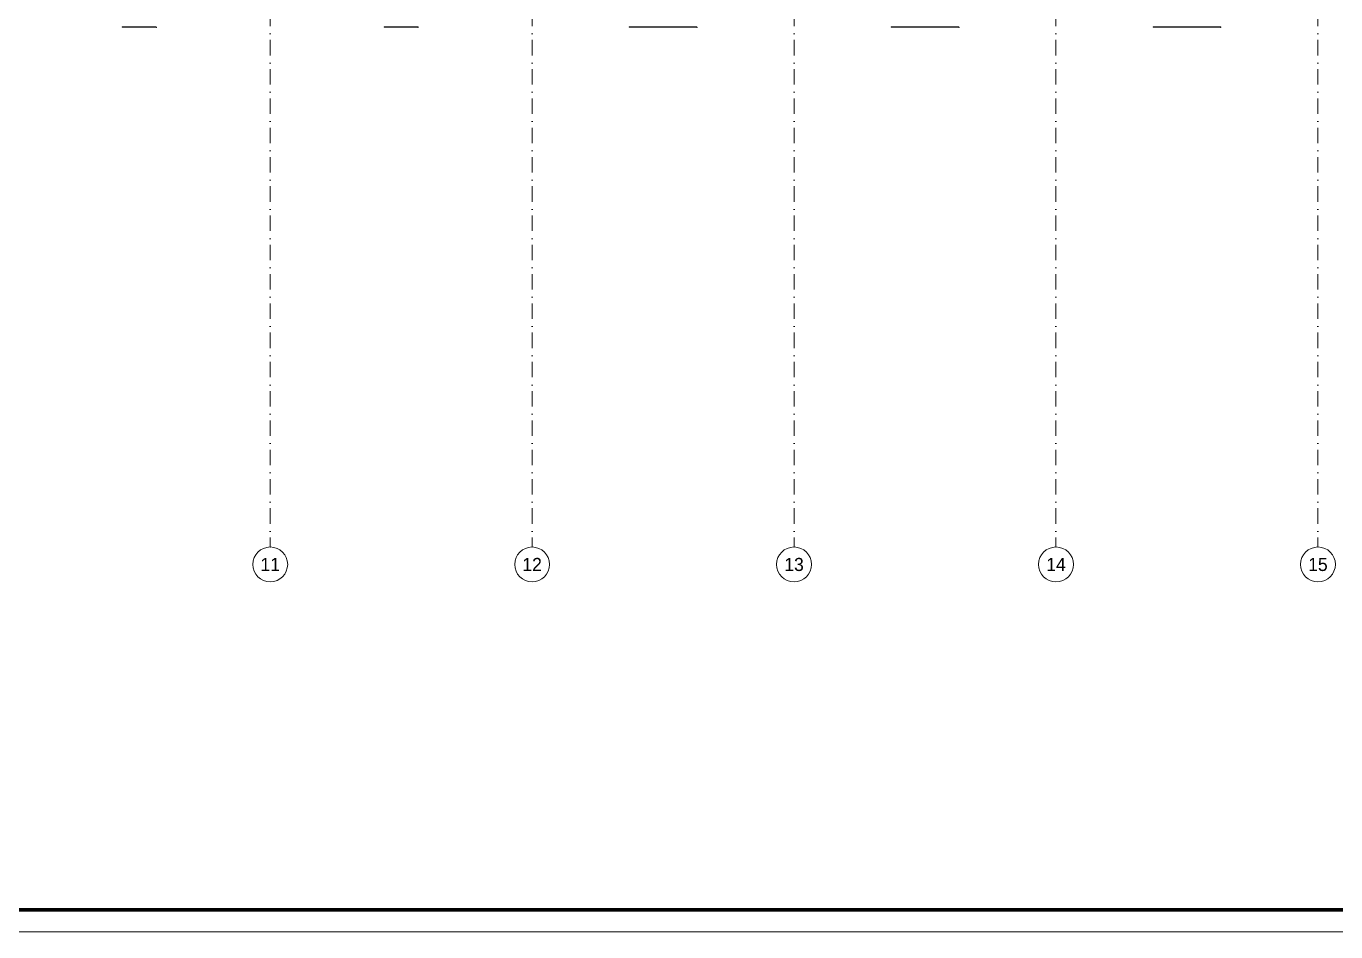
# Model space of a CAD drawing. Header units: millimetres. Extents: x 0 to 2118900, y -20000 to 84100.
# Drawn here: x 860410 to 890410, y 0 to 20740 of the extents above; entities that cross this region are included whole.
import ezdxf
from ezdxf.enums import TextEntityAlignment as Align

# ---------------------------------------------------------------- set-up
doc = ezdxf.new("R2010")
doc.units = ezdxf.units.MM
doc.linetypes.add('Dot & Dashed', pattern=[670.277762, 352.777767, -176.388884, 0, -141.111112])
for name, color, linetype, lineweight in [('АР_подоснова', 8, 'Continuous', 13), ('ПТ_рамка', 7, 'Continuous', 50), ('ПТ_рамка_тонк', 7, 'Continuous', 18)]:
    doc.layers.add(name, color=color, linetype=linetype, lineweight=lineweight)
doc.styles.add('АР_текст_1', font='arial.ttf')

# ---------------------------------------------------------------- blocks, each defined once
blk = doc.blocks.new('3D текст 27_4')
at = {"color": 0, "linetype": 'Continuous', "lineweight": -2}
for q in [(0, 0), (777.553, -10)]:
    blk.add_line((777.553, 0), q, dxfattribs=at)
at = {"color": 0, "linetype": 'Continuous', "lineweight": -2, "flags": 128}
blk.add_lwpolyline([(0, 0), (0, -10), (777.553, -10), (777.553, 0)], close=True, dxfattribs=at)
at = {"color": 0, "linetype": 'Continuous', "lineweight": -2}
blk.add_point((777.553, 0), dxfattribs=at)
blk = doc.blocks.new('3D текст 27')
at = {"color": 0, "linetype": 'Continuous', "lineweight": -2}
for q in [(0, 0), (775.262, -10)]:
    blk.add_line((775.262, 0), q, dxfattribs=at)
at = {"color": 0, "linetype": 'Continuous', "lineweight": -2, "flags": 128}
blk.add_lwpolyline([(0, 0), (0, -10), (775.262, -10), (775.262, 0)], close=True, dxfattribs=at)
at = {"color": 0, "linetype": 'Continuous', "lineweight": -2}
blk.add_point((775.262, 0), dxfattribs=at)
blk = doc.blocks.new('3D текст 27_5')
at = {"color": 0, "linetype": 'Continuous', "lineweight": -2}
for q in [(0, 0), (1552.06, -10)]:
    blk.add_line((1552.06, 0), q, dxfattribs=at)
at = {"color": 0, "linetype": 'Continuous', "lineweight": -2, "flags": 128}
blk.add_lwpolyline([(0, 0), (0, -10), (1552.06, -10), (1552.06, 0)], close=True, dxfattribs=at)
at = {"color": 0, "linetype": 'Continuous', "lineweight": -2}
blk.add_point((1552.06, 0), dxfattribs=at)
blk = doc.blocks.new('3D текст 27_6')
at = {"color": 0, "linetype": 'Continuous', "lineweight": -2}
for q in [(0, 0), (1550.53, -10)]:
    blk.add_line((1550.53, 0), q, dxfattribs=at)
at = {"color": 0, "linetype": 'Continuous', "lineweight": -2, "flags": 128}
blk.add_lwpolyline([(0, 0), (0, -10), (1550.53, -10), (1550.53, 0)], close=True, dxfattribs=at)
at = {"color": 0, "linetype": 'Continuous', "lineweight": -2}
blk.add_point((1550.53, 0), dxfattribs=at)
blk = doc.blocks.new('3D текст 27_7')
at = {"color": 0, "linetype": 'Continuous', "lineweight": -2}
for q in [(0, 0), (1551.29, -10)]:
    blk.add_line((1551.29, 0), q, dxfattribs=at)
at = {"color": 0, "linetype": 'Continuous', "lineweight": -2, "flags": 128}
blk.add_lwpolyline([(0, 0), (0, -10), (1551.29, -10), (1551.29, 0)], close=True, dxfattribs=at)
at = {"color": 0, "linetype": 'Continuous', "lineweight": -2}
blk.add_point((1551.29, 0), dxfattribs=at)
blk = doc.blocks.new('Стандартный Маркер Сетки_41')
at = {"color": 0, "linetype": 'Dot & Dashed', "lineweight": -2}
for p in [(0, 0), (55187, 0)]:
    blk.add_line(p, (55187, 0), dxfattribs=at)
at = {"color": 0, "linetype": 'Continuous', "lineweight": -2}
blk.add_circle((55587, 0), 400, dxfattribs=at)
at = {"color": 0, "linetype": 'Dot & Dashed', "lineweight": -2}
blk.add_point((55187, 0), dxfattribs=at)
blk.add_point((55187, 0), dxfattribs=at)
at = {"color": 0, "lineweight": -2, "style": 'АР_текст_1'}
blk.add_attdef('AC_MarkerText_1', text='', height=300, rotation=90, dxfattribs=at).set_placement((55368, -69), align=Align.TOP_CENTER)
blk = doc.blocks.new('AR_F2')
at = {"layer": 'АР_подоснова', "linetype": 'Continuous'}
ref = blk.add_blockref('Стандартный Маркер Сетки_41', (58000, 40000), dxfattribs=dict(at, zscale=1000, rotation=270))
ref.add_attrib('AC_MarkerText_1', '11', dxfattribs={"layer": '0', "color": 0, "lineweight": 0, "height": 300, "rotation": 360}).set_placement((58000, -15437), align=Align.TOP_CENTER)
ref = blk.add_blockref('Стандартный Маркер Сетки_41', (64000, 40000), dxfattribs=dict(at, zscale=1000, rotation=270))
ref.add_attrib('AC_MarkerText_1', '12', dxfattribs={"layer": '0', "color": 0, "lineweight": 0, "height": 300, "rotation": 360}).set_placement((64000, -15437), align=Align.TOP_CENTER)
ref = blk.add_blockref('Стандартный Маркер Сетки_41', (70000, 40000), dxfattribs=dict(at, zscale=1000, rotation=270))
ref.add_attrib('AC_MarkerText_1', '13', dxfattribs={"layer": '0', "color": 0, "lineweight": 0, "height": 300, "rotation": 360}).set_placement((70000, -15437), align=Align.TOP_CENTER)
ref = blk.add_blockref('Стандартный Маркер Сетки_41', (76000, 40000), dxfattribs=dict(at, zscale=1000, rotation=270))
ref.add_attrib('AC_MarkerText_1', '14', dxfattribs={"layer": '0', "color": 0, "lineweight": 0, "height": 300, "rotation": 360}).set_placement((76000, -15437), align=Align.TOP_CENTER)
ref = blk.add_blockref('Стандартный Маркер Сетки_41', (82000, 40000), dxfattribs=dict(at, zscale=1000, rotation=270))
ref.add_attrib('AC_MarkerText_1', '15', dxfattribs={"layer": '0', "color": 0, "lineweight": 0, "height": 300, "rotation": 360}).set_placement((82000, -15437), align=Align.TOP_CENTER)
at = {"layer": 'АР_подоснова', "linetype": 'Continuous', "xscale": -1, "zscale": 1000, "rotation": 180}
for name, p in [('3D текст 27_4', (54611, -3285)), ('3D текст 27', (60612, -3285)), ('3D текст 27_5', (66224, -3285)), ('3D текст 27_6', (72225, -3285)), ('3D текст 27_7', (78224, -3285))]:
    blk.add_blockref(name, p, dxfattribs=at)

msp = doc.modelspace()

# ---------------------------------------------------------------- linework, layer by layer
at = {"layer": 'ПТ_рамка', "lineweight": 70}
msp.add_lwpolyline([(802000, 500), (918400, 500), (918400, 83600), (802000, 83600)], close=True, dxfattribs=at)
at = {"layer": 'ПТ_рамка_тонк', "lineweight": 13}
msp.add_lwpolyline([(800000, 0), (918900, 0), (918900, 84100), (800000, 84100)], close=True, dxfattribs=at)

# ---------------------------------------------------------------- block references
at = {"layer": 'АР_подоснова'}
msp.add_blockref('AR_F2', (808000, 24000), dxfattribs=at)

doc.saveas('drawing.dxf')
